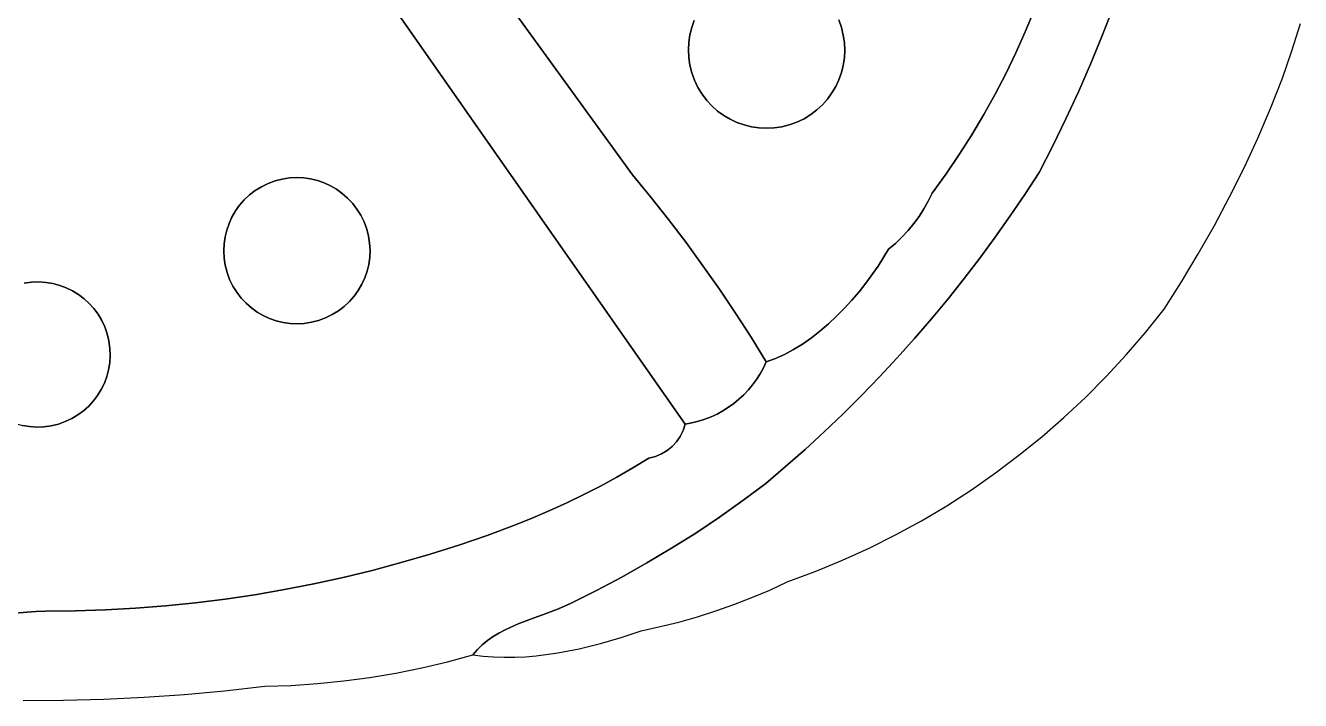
# Model space of a CAD drawing. Header units: inches. Extents: x 36.3 to 71.4, y 17.4 to 61.7.
# Drawn here: x 60.15 to 67.33, y 17.38 to 21.18 of the extents above; entities that cross this region are included whole.
import ezdxf

# ---------------------------------------------------------------- set-up
doc = ezdxf.new("R2010")
doc.units = ezdxf.units.IN
doc.layers.add('SURFACES_FOR_SKETCHUP', color=7, linetype='Continuous')

msp = doc.modelspace()

# ---------------------------------------------------------------- linework, layer by layer
at = {"layer": 'SURFACES_FOR_SKETCHUP'}
for points, invisible_edges in [([(62.2098, 22.5597), (63.9011, 21.1688), (62.2999, 22.6082)], 3), ([(63.9152, 21.2086), (62.2999, 22.6082), (63.9011, 21.1688)], 3), ([(62.1225, 22.5063), (63.9011, 21.1688), (62.2098, 22.5597)], 3), ([(62.0384, 22.4478), (63.9011, 21.1688), (62.1225, 22.5063)], 3), ([(63.5686, 20.3403), (62.0384, 22.4478), (62.1952, 21.3227)], 10), ([(62.0384, 22.4478), (63.5686, 20.3403), (63.8846, 21.0858)], 10), ([(62.0384, 22.4478), (63.8846, 21.0858), (63.8909, 21.1278)], 9), ([(62.0384, 22.4478), (63.8909, 21.1278), (63.9011, 21.1688)], 9), ([(60.6975, 21.8489), (61.5179, 20.2914), (60.8172, 21.914)], 3), ([(60.8172, 21.914), (61.5179, 20.2914), (61.9457, 21.6387)], 11), ([(60.6975, 21.8489), (60.5843, 21.7898), (61.48, 20.273)], 10), ([(61.48, 20.273), (61.5179, 20.2914), (60.6975, 21.8489)], 10), ([(60.5843, 21.7898), (60.3004, 21.6774), (61.4126, 20.2264)], 10), ([(61.4126, 20.2264), (61.4449, 20.2512), (60.5843, 21.7898)], 10), ([(61.4449, 20.2512), (61.48, 20.273), (60.5843, 21.7898)], 10), ([(60.3004, 21.6774), (60.0192, 21.5586), (61.3339, 20.1365)], 10), ([(61.3339, 20.1365), (61.357, 20.1688), (60.3004, 21.6774)], 10), ([(61.357, 20.1688), (61.3833, 20.1988), (60.3004, 21.6774)], 10), ([(61.3833, 20.1988), (61.4126, 20.2264), (60.3004, 21.6774)], 10), ([(61.5574, 20.306), (61.9457, 21.6387), (61.5179, 20.2914)], 3), ([(61.9457, 21.6387), (61.5574, 20.306), (62.0263, 21.5314)], 3), ([(59.7408, 21.4332), (60.2274, 19.7369), (60.0192, 21.5586)], 3), ([(60.2677, 19.7343), (60.0192, 21.5586), (60.2274, 19.7369)], 3), ([(60.3071, 19.7278), (60.0192, 21.5586), (60.2677, 19.7343)], 3), ([(60.0192, 21.5586), (60.3071, 19.7278), (61.3339, 20.1365)], 11), ([(61.5974, 20.3163), (62.0263, 21.5314), (61.5574, 20.306)], 3), ([(62.0263, 21.5314), (61.5974, 20.3163), (62.1095, 21.4261)], 3), ([(59.7408, 21.4332), (60.145, 19.7297), (60.1864, 19.7354)], 9), ([(59.7408, 21.4332), (60.1864, 19.7354), (60.2274, 19.7369)], 9), ([(61.6377, 20.3224), (62.1095, 21.4261), (61.5974, 20.3163)], 3), ([(61.6779, 20.3245), (62.1095, 21.4261), (61.6377, 20.3224)], 3), ([(62.1095, 21.4261), (61.6779, 20.3245), (62.1952, 21.3227)], 3), ([(63.9152, 21.2086), (64.4923, 20.6362), (64.1523, 21.4476)], 11), ([(64.1523, 21.4476), (64.4923, 20.6362), (64.489, 21.449)], 11), ([(64.728, 21.2119), (64.489, 21.449), (64.4923, 20.6362)], 11), ([(66.2091, 21.1183), (65.8736, 21.3872), (65.8274, 21.2658)], 9), ([(66.2091, 21.1183), (66.2708, 21.2754), (65.8736, 21.3872)], 10), ([(66.3294, 21.4336), (66.2708, 21.2754), (67.2776, 21.0373)], 10), ([(67.2776, 21.0373), (67.3263, 21.1916), (66.3294, 21.4336)], 10), ([(61.7178, 20.3227), (62.1952, 21.3227), (61.6779, 20.3245)], 3), ([(61.757, 20.3171), (62.1952, 21.3227), (61.7178, 20.3227)], 3), ([(61.7955, 20.3077), (62.1952, 21.3227), (61.757, 20.3171)], 3), ([(61.8328, 20.2948), (62.1952, 21.3227), (61.7955, 20.3077)], 3), ([(61.8687, 20.2783), (62.1952, 21.3227), (61.8328, 20.2948)], 3), ([(61.9029, 20.2585), (62.1952, 21.3227), (61.8687, 20.2783)], 3), ([(61.9352, 20.2354), (62.1952, 21.3227), (61.9029, 20.2585)], 3), ([(61.9652, 20.2091), (62.1952, 21.3227), (61.9352, 20.2354)], 3), ([(61.9928, 20.1797), (62.1952, 21.3227), (61.9652, 20.2091)], 3), ([(62.0176, 20.1475), (62.1952, 21.3227), (61.9928, 20.1797)], 3), ([(62.0393, 20.1123), (62.1952, 21.3227), (62.0176, 20.1475)], 3), ([(62.0578, 20.0745), (62.1952, 21.3227), (62.0393, 20.1123)], 3), ([(62.0724, 20.0349), (62.1952, 21.3227), (62.0578, 20.0745)], 3), ([(62.1952, 21.3227), (62.0724, 20.0349), (63.8643, 18.9365)], 3), ([(62.1952, 21.3227), (63.8643, 18.9365), (63.5686, 20.3403)], 10), ([(65.8274, 21.2658), (64.728, 21.2119), (65.7777, 21.1456)], 3), ([(66.2091, 21.1183), (65.8274, 21.2658), (65.7777, 21.1456)], 9), ([(66.2708, 21.2754), (66.2091, 21.1183), (67.2257, 20.8839)], 10), ([(67.2257, 20.8839), (67.2776, 21.0373), (66.2708, 21.2754)], 10), ([(63.9011, 21.1688), (63.8909, 21.1278), (63.9014, 20.9143)], 10), ([(63.9152, 21.2086), (63.9011, 21.1688), (63.9166, 20.8719)], 10), ([(63.9014, 20.9143), (63.9166, 20.8719), (63.9011, 21.1688)], 10), ([(63.9166, 20.8719), (64.1557, 20.6348), (63.9152, 21.2086)], 11), ([(64.4923, 20.6362), (63.9152, 21.2086), (64.1557, 20.6348)], 11), ([(64.4923, 20.6362), (64.7294, 20.8753), (64.728, 21.2119)], 11), ([(64.7433, 21.1696), (65.7777, 21.1456), (64.728, 21.2119)], 3), ([(64.7294, 20.8753), (64.7435, 20.9151), (64.728, 21.2119)], 10), ([(64.7433, 21.1696), (64.728, 21.2119), (64.7435, 20.9151)], 10), ([(64.754, 21.1267), (65.7244, 21.0268), (64.7433, 21.1696)], 3), ([(65.7777, 21.1456), (64.7433, 21.1696), (65.7244, 21.0268)], 3), ([(64.7538, 20.9561), (64.7601, 20.9981), (64.7433, 21.1696)], 10), ([(64.7433, 21.1696), (64.7601, 20.9981), (64.754, 21.1267)], 3), ([(64.7435, 20.9151), (64.7538, 20.9561), (64.7433, 21.1696)], 10), ([(63.8909, 21.1278), (63.8846, 21.0858), (63.9014, 20.9143)], 10), ([(65.7244, 21.0268), (64.754, 21.1267), (65.6677, 20.9093)], 3), ([(64.7603, 21.0837), (65.6677, 20.9093), (64.754, 21.1267)], 3), ([(64.7623, 21.0407), (64.754, 21.1267), (64.7601, 20.9981)], 3), ([(64.7623, 21.0407), (64.7603, 21.0837), (64.754, 21.1267)], 8), ([(65.7244, 21.0268), (66.1444, 20.9625), (65.7777, 21.1456)], 3), ([(66.2091, 21.1183), (65.7777, 21.1456), (66.1444, 20.9625)], 3), ([(66.2091, 21.1183), (66.1444, 20.9625), (67.1578, 20.7138)], 10), ([(67.1578, 20.7138), (67.2257, 20.8839), (66.2091, 21.1183)], 10), ([(63.8823, 21.0432), (63.8846, 21.0858), (63.5686, 20.3403)], 10), ([(63.8823, 21.0432), (63.5686, 20.3403), (63.8843, 21.0002)], 3), ([(63.8823, 21.0432), (63.8906, 20.9571), (63.8846, 21.0858)], 3), ([(63.8823, 21.0432), (63.8843, 21.0002), (63.8906, 20.9571)], 8), ([(63.9014, 20.9143), (63.8846, 21.0858), (63.8906, 20.9571)], 3), ([(64.7623, 21.0407), (64.7601, 20.9981), (65.6074, 20.7932)], 10), ([(64.7623, 21.0407), (65.6677, 20.9093), (64.7603, 21.0837)], 3), ([(65.6074, 20.7932), (65.6677, 20.9093), (64.7623, 21.0407)], 10), ([(65.6677, 20.9093), (66.0766, 20.808), (65.7244, 21.0268)], 3), ([(66.1444, 20.9625), (65.7244, 21.0268), (66.0766, 20.808)], 3), ([(63.8843, 21.0002), (63.5686, 20.3403), (63.8906, 20.9571)], 3), ([(63.8906, 20.9571), (63.5686, 20.3403), (63.9014, 20.9143)], 3), ([(64.7538, 20.9561), (64.7435, 20.9151), (65.5438, 20.6787)], 10), ([(64.7601, 20.9981), (64.7538, 20.9561), (65.5438, 20.6787)], 10), ([(65.5438, 20.6787), (65.6074, 20.7932), (64.7601, 20.9981)], 10), ([(66.1444, 20.9625), (66.0766, 20.808), (67.0854, 20.5456)], 10), ([(67.0854, 20.5456), (67.1578, 20.7138), (66.1444, 20.9625)], 10), ([(63.9014, 20.9143), (63.5686, 20.3403), (63.9166, 20.8719)], 3), ([(64.7435, 20.9151), (64.7294, 20.8753), (65.4766, 20.5658)], 10), ([(65.4766, 20.5658), (65.5438, 20.6787), (64.7435, 20.9151)], 10), ([(65.6074, 20.7932), (66.0057, 20.6549), (65.6677, 20.9093)], 3), ([(66.0766, 20.808), (65.6677, 20.9093), (66.0057, 20.6549)], 3), ([(63.9166, 20.8719), (63.5686, 20.3403), (63.9361, 20.8313)], 3), ([(63.9361, 20.8313), (63.5686, 20.3403), (63.9591, 20.7936)], 3), ([(63.9166, 20.8719), (63.9361, 20.8313), (64.1174, 20.6527)], 10), ([(64.1557, 20.6348), (63.9166, 20.8719), (64.1174, 20.6527)], 3), ([(64.081, 20.6741), (63.9361, 20.8313), (64.0466, 20.6991)], 3), ([(64.1174, 20.6527), (63.9361, 20.8313), (64.081, 20.6741)], 3), ([(63.9361, 20.8313), (63.9591, 20.7936), (64.0466, 20.6991)], 10), ([(64.7294, 20.8753), (64.4923, 20.6362), (64.7116, 20.837)], 3), ([(64.4923, 20.6362), (64.5329, 20.6557), (64.7116, 20.837)], 10), ([(64.7116, 20.837), (64.5329, 20.6557), (64.6901, 20.8006)], 3), ([(64.7116, 20.837), (64.6901, 20.8006), (65.3321, 20.3451)], 10), ([(64.7294, 20.8753), (64.7116, 20.837), (65.4061, 20.4545)], 10), ([(65.3321, 20.3451), (65.4061, 20.4545), (64.7116, 20.837)], 10), ([(65.4061, 20.4545), (65.4766, 20.5658), (64.7294, 20.8753)], 10), ([(66.0057, 20.6549), (66.9272, 20.2155), (66.0766, 20.808)], 3), ([(67.0086, 20.3795), (67.0854, 20.5456), (66.0766, 20.808)], 10), ([(66.9272, 20.2155), (67.0086, 20.3795), (66.0766, 20.808)], 10), ([(63.9591, 20.7936), (63.5686, 20.3403), (63.9854, 20.7589)], 3), ([(63.9854, 20.7589), (63.5686, 20.3403), (64.0147, 20.7274)], 3), ([(64.0147, 20.7274), (64.0466, 20.6991), (63.9591, 20.7936)], 10), ([(63.9591, 20.7936), (63.9854, 20.7589), (64.0147, 20.7274)], 8), ([(64.6901, 20.8006), (64.5329, 20.6557), (64.6652, 20.7662)], 3), ([(64.5329, 20.6557), (64.5706, 20.6788), (64.6652, 20.7662)], 10), ([(64.6369, 20.7343), (64.6652, 20.7662), (64.5706, 20.6788)], 10), ([(64.5706, 20.6788), (64.6053, 20.705), (64.6369, 20.7343)], 8), ([(64.6369, 20.7343), (64.6053, 20.705), (65.2547, 20.2374)], 10), ([(64.6652, 20.7662), (64.6369, 20.7343), (65.2547, 20.2374)], 10), ([(64.6901, 20.8006), (64.6652, 20.7662), (65.3321, 20.3451)], 10), ([(65.2547, 20.2374), (65.3321, 20.3451), (64.6652, 20.7662)], 10), ([(65.5438, 20.6787), (65.9319, 20.5032), (65.6074, 20.7932)], 3), ([(66.0057, 20.6549), (65.6074, 20.7932), (65.9319, 20.5032)], 3), ([(64.0147, 20.7274), (63.5686, 20.3403), (64.0466, 20.6991)], 3), ([(63.6711, 20.215), (64.0466, 20.6991), (63.5686, 20.3403)], 3), ([(64.0466, 20.6991), (63.6711, 20.215), (64.081, 20.6741)], 3), ([(64.081, 20.6741), (63.6711, 20.215), (64.1174, 20.6527)], 3), ([(64.5329, 20.6557), (65.0836, 19.9891), (64.5706, 20.6788)], 3), ([(64.6053, 20.705), (64.5706, 20.6788), (65.2072, 20.1481)], 10), ([(65.1798, 20.1057), (65.2072, 20.1481), (64.5706, 20.6788)], 10), ([(65.15, 20.0651), (65.1798, 20.1057), (64.5706, 20.6788)], 10), ([(65.15, 20.0651), (64.5706, 20.6788), (65.1179, 20.0262)], 3), ([(65.1179, 20.0262), (64.5706, 20.6788), (65.0836, 19.9891)], 3), ([(65.2322, 20.192), (64.6053, 20.705), (65.2072, 20.1481)], 3), ([(65.2547, 20.2374), (64.6053, 20.705), (65.2322, 20.192)], 3), ([(65.4766, 20.5658), (65.855, 20.3529), (65.5438, 20.6787)], 3), ([(65.9319, 20.5032), (65.5438, 20.6787), (65.855, 20.3529)], 3), ([(63.7712, 20.0877), (64.1174, 20.6527), (63.6711, 20.215)], 3), ([(64.1174, 20.6527), (63.7712, 20.0877), (64.1557, 20.6348)], 3), ([(64.1557, 20.6348), (63.7712, 20.0877), (64.1955, 20.6207)], 3), ([(63.8689, 19.9587), (64.1955, 20.6207), (63.7712, 20.0877)], 3), ([(64.1955, 20.6207), (63.8689, 19.9587), (64.2365, 20.6105)], 3), ([(64.2365, 20.6105), (63.8689, 19.9587), (64.2785, 20.6042)], 3), ([(63.9641, 19.8279), (64.2785, 20.6042), (63.8689, 19.9587)], 3), ([(64.2785, 20.6042), (63.9641, 19.8279), (64.3211, 20.6019)], 3), ([(63.9641, 19.8279), (64.057, 19.6954), (64.3641, 20.6039)], 10), ([(64.3211, 20.6019), (63.9641, 19.8279), (64.3641, 20.6039)], 3), ([(64.8807, 19.7296), (64.3641, 20.6039), (64.057, 19.6954)], 11), ([(64.1557, 20.6348), (64.1955, 20.6207), (64.4923, 20.6362)], 10), ([(64.45, 20.621), (64.4923, 20.6362), (64.1955, 20.6207)], 10), ([(64.1955, 20.6207), (64.2365, 20.6105), (64.45, 20.621)], 10), ([(64.2365, 20.6105), (64.2785, 20.6042), (64.45, 20.621)], 10), ([(64.45, 20.621), (64.2785, 20.6042), (64.4071, 20.6102)], 3), ([(64.3211, 20.6019), (64.4071, 20.6102), (64.2785, 20.6042)], 3), ([(64.3211, 20.6019), (64.3641, 20.6039), (64.4071, 20.6102)], 8), ([(64.3641, 20.6039), (64.8807, 19.7296), (64.4071, 20.6102)], 3), ([(64.4071, 20.6102), (64.9501, 19.8263), (64.45, 20.621)], 3), ([(64.8807, 19.7296), (64.9501, 19.8263), (64.4071, 20.6102)], 10), ([(64.45, 20.621), (65.0087, 19.9211), (64.4923, 20.6362)], 3), ([(65.0087, 19.9211), (64.45, 20.621), (64.9501, 19.8263)], 3), ([(64.4923, 20.6362), (65.0087, 19.9211), (64.5329, 20.6557)], 3), ([(65.0472, 19.9541), (65.0836, 19.9891), (64.5329, 20.6557)], 10), ([(65.0087, 19.9211), (65.0472, 19.9541), (64.5329, 20.6557)], 10), ([(65.9319, 20.5032), (66.8415, 20.0538), (66.0057, 20.6549)], 3), ([(66.9272, 20.2155), (66.0057, 20.6549), (66.8415, 20.0538)], 3), ([(65.4766, 20.5658), (65.4061, 20.4545), (65.7754, 20.23)], 10), ([(65.7754, 20.23), (65.855, 20.3529), (65.4766, 20.5658)], 10), ([(65.4061, 20.4545), (65.3321, 20.3451), (65.6935, 20.1088)], 10), ([(65.6935, 20.1088), (65.7754, 20.23), (65.4061, 20.4545)], 10), ([(65.855, 20.3529), (66.7514, 19.8945), (65.9319, 20.5032)], 3), ([(66.8415, 20.0538), (65.9319, 20.5032), (66.7514, 19.8945)], 3), ([(61.8328, 20.2948), (61.7955, 20.3077), (61.5179, 20.2914)], 10), ([(61.5574, 20.306), (61.5179, 20.2914), (61.7955, 20.3077)], 10), ([(61.757, 20.3171), (61.7178, 20.3227), (61.5574, 20.306)], 10), ([(61.5574, 20.306), (61.7178, 20.3227), (61.5974, 20.3163)], 3), ([(61.7955, 20.3077), (61.757, 20.3171), (61.5574, 20.306)], 10), ([(61.6779, 20.3245), (61.5974, 20.3163), (61.7178, 20.3227)], 3), ([(61.6779, 20.3245), (61.6377, 20.3224), (61.5974, 20.3163)], 8), ([(63.5686, 20.3403), (63.8643, 18.9365), (63.6711, 20.215)], 3), ([(65.3321, 20.3451), (65.2547, 20.2374), (65.6092, 19.9893)], 10), ([(65.6092, 19.9893), (65.6935, 20.1088), (65.3321, 20.3451)], 10), ([(65.7754, 20.23), (66.657, 19.7376), (65.855, 20.3529)], 3), ([(66.7514, 19.8945), (65.855, 20.3529), (66.657, 19.7376)], 3), ([(61.5179, 20.2914), (61.2976, 20.0664), (61.8328, 20.2948)], 11), ([(61.2976, 20.0664), (61.5259, 19.5312), (61.8328, 20.2948)], 11), ([(61.2976, 20.0664), (61.5179, 20.2914), (61.314, 20.1023)], 3), ([(61.5179, 20.2914), (61.48, 20.273), (61.314, 20.1023)], 10), ([(61.314, 20.1023), (61.48, 20.273), (61.3339, 20.1365)], 3), ([(61.3339, 20.1365), (61.48, 20.273), (61.357, 20.1688)], 3), ([(61.48, 20.273), (61.4449, 20.2512), (61.357, 20.1688)], 10), ([(61.3833, 20.1988), (61.357, 20.1688), (61.4449, 20.2512)], 10), ([(61.4449, 20.2512), (61.4126, 20.2264), (61.3833, 20.1988)], 8), ([(61.5259, 19.5312), (61.8408, 19.5345), (61.8328, 20.2948)], 11), ([(61.8328, 20.2948), (62.0578, 20.0745), (61.8687, 20.2783)], 3), ([(62.0578, 20.0745), (61.8328, 20.2948), (61.8408, 19.5345)], 11), ([(62.0578, 20.0745), (62.0393, 20.1123), (61.8687, 20.2783)], 10), ([(61.8687, 20.2783), (62.0393, 20.1123), (61.9029, 20.2585)], 3), ([(61.9029, 20.2585), (62.0393, 20.1123), (61.9352, 20.2354)], 3), ([(61.9652, 20.2091), (61.9352, 20.2354), (62.0176, 20.1475)], 10), ([(62.0393, 20.1123), (62.0176, 20.1475), (61.9352, 20.2354)], 10), ([(65.2547, 20.2374), (65.2322, 20.192), (65.6092, 19.9893)], 10), ([(65.7754, 20.23), (65.6935, 20.1088), (66.5584, 19.5832)], 10), ([(66.657, 19.7376), (65.7754, 20.23), (66.5584, 19.5832)], 3), ([(62.0176, 20.1475), (61.9928, 20.1797), (61.9652, 20.2091)], 8), ([(63.6711, 20.215), (63.8643, 18.9365), (63.7712, 20.0877)], 3), ([(65.2322, 20.192), (65.2072, 20.1481), (65.6092, 19.9893)], 10), ([(60.3454, 19.7175), (61.3339, 20.1365), (60.3071, 19.7278)], 3), ([(61.3339, 20.1365), (60.3454, 19.7175), (61.314, 20.1023)], 3), ([(60.3823, 19.7037), (61.314, 20.1023), (60.3454, 19.7175)], 3), ([(61.314, 20.1023), (60.3823, 19.7037), (61.2976, 20.0664)], 3), ([(63.7712, 20.0877), (63.8643, 18.9365), (63.8689, 19.9587)], 3), ([(65.1798, 20.1057), (65.15, 20.0651), (65.5227, 19.8715)], 10), ([(65.2072, 20.1481), (65.1798, 20.1057), (65.5227, 19.8715)], 10), ([(65.5227, 19.8715), (65.6092, 19.9893), (65.2072, 20.1481)], 10), ([(65.6935, 20.1088), (65.6092, 19.9893), (66.4544, 19.4528)], 10), ([(66.4544, 19.4528), (66.5584, 19.5832), (65.6935, 20.1088)], 10), ([(60.4176, 19.6865), (61.2976, 20.0664), (60.3823, 19.7037)], 3), ([(61.2846, 20.0291), (61.2976, 20.0664), (60.4176, 19.6865)], 10), ([(60.4176, 19.6865), (60.451, 19.666), (61.2846, 20.0291)], 10), ([(61.2753, 19.9907), (61.2846, 20.0291), (60.451, 19.666)], 10), ([(61.2846, 20.0291), (61.2753, 19.9907), (61.2864, 19.791)], 10), ([(61.2976, 20.0664), (61.2846, 20.0291), (61.3009, 19.7515)], 10), ([(61.2864, 19.791), (61.3009, 19.7515), (61.2846, 20.0291)], 10), ([(61.3009, 19.7515), (61.5259, 19.5312), (61.2976, 20.0664)], 11), ([(61.8408, 19.5345), (62.0612, 19.7596), (62.0578, 20.0745)], 11), ([(62.0612, 19.7596), (62.0741, 19.7969), (62.0578, 20.0745)], 10), ([(62.0724, 20.0349), (62.0578, 20.0745), (62.0741, 19.7969)], 10), ([(62.0724, 20.0349), (62.0827, 19.9949), (63.8643, 18.9365)], 10), ([(62.0835, 19.8353), (62.0891, 19.8746), (62.0724, 20.0349)], 10), ([(62.0724, 20.0349), (62.0891, 19.8746), (62.0827, 19.9949)], 3), ([(62.0741, 19.7969), (62.0835, 19.8353), (62.0724, 20.0349)], 10), ([(65.1179, 20.0262), (65.0836, 19.9891), (65.434, 19.7554)], 10), ([(65.15, 20.0651), (65.1179, 20.0262), (65.434, 19.7554)], 10), ([(65.434, 19.7554), (65.5227, 19.8715), (65.15, 20.0651)], 10), ([(60.451, 19.666), (60.4823, 19.6424), (61.2753, 19.9907)], 10), ([(61.2696, 19.9514), (61.2753, 19.9907), (60.4823, 19.6424)], 10), ([(60.4823, 19.6424), (60.5112, 19.6159), (61.2696, 19.9514)], 10), ([(61.2678, 19.9115), (61.2696, 19.9514), (60.5112, 19.6159)], 10), ([(61.2678, 19.9115), (61.2761, 19.831), (61.2696, 19.9514)], 3), ([(61.2753, 19.9907), (61.2696, 19.9514), (61.2864, 19.791)], 10), ([(61.2864, 19.791), (61.2696, 19.9514), (61.2761, 19.831)], 3), ([(62.0827, 19.9949), (62.0888, 19.9547), (63.8643, 18.9365)], 10), ([(62.0909, 19.9145), (62.0827, 19.9949), (62.0891, 19.8746)], 3), ([(62.0909, 19.9145), (62.0888, 19.9547), (62.0827, 19.9949)], 8), ([(62.0888, 19.9547), (62.0909, 19.9145), (63.8643, 18.9365)], 10), ([(63.8689, 19.9587), (63.8643, 18.9365), (63.9641, 19.8279)], 3), ([(65.0472, 19.9541), (65.0087, 19.9211), (65.343, 19.6411)], 10), ([(65.0836, 19.9891), (65.0472, 19.9541), (65.343, 19.6411)], 10), ([(65.343, 19.6411), (65.434, 19.7554), (65.0836, 19.9891)], 10), ([(65.6092, 19.9893), (65.5227, 19.8715), (66.3459, 19.3266)], 10), ([(66.3459, 19.3266), (66.4544, 19.4528), (65.6092, 19.9893)], 10), ([(60.5112, 19.6159), (60.5376, 19.5866), (61.2678, 19.9115)], 10), ([(61.2699, 19.8713), (61.2678, 19.9115), (60.5376, 19.5866)], 10), ([(60.5376, 19.5866), (60.5611, 19.5547), (61.2699, 19.8713)], 10), ([(61.2761, 19.831), (61.2699, 19.8713), (60.5611, 19.5547)], 10), ([(61.2678, 19.9115), (61.2699, 19.8713), (61.2761, 19.831)], 8), ([(62.0891, 19.8746), (62.0835, 19.8353), (63.8643, 18.9365)], 10), ([(62.0909, 19.9145), (62.0891, 19.8746), (63.8643, 18.9365)], 10), ([(65.0087, 19.9211), (64.9501, 19.8263), (65.343, 19.6411)], 10), ([(65.5227, 19.8715), (65.434, 19.7554), (66.2332, 19.2045)], 10), ([(66.2332, 19.2045), (66.3459, 19.3266), (65.5227, 19.8715)], 10), ([(60.5611, 19.5547), (60.5816, 19.5204), (61.2761, 19.831)], 10), ([(61.2864, 19.791), (61.2761, 19.831), (60.5816, 19.5204)], 10), ([(62.0835, 19.8353), (62.0741, 19.7969), (63.5705, 18.691)], 10), ([(63.5705, 18.691), (63.8643, 18.9365), (62.0835, 19.8353)], 11), ([(63.9641, 19.8279), (63.8643, 18.9365), (64.057, 19.6954)], 3), ([(64.9501, 19.8263), (64.8807, 19.7296), (65.2498, 19.5286)], 10), ([(65.2498, 19.5286), (65.343, 19.6411), (64.9501, 19.8263)], 10), ([(60.6223, 19.4046), (60.145, 19.7297), (59.9912, 18.991)], 11), ([(60.1864, 19.7354), (60.145, 19.7297), (60.4176, 19.6865)], 10), ([(60.451, 19.666), (60.4176, 19.6865), (60.145, 19.7297)], 10), ([(60.6223, 19.4046), (60.451, 19.666), (60.145, 19.7297)], 11), ([(60.1864, 19.7354), (60.3454, 19.7175), (60.2274, 19.7369)], 3), ([(60.3823, 19.7037), (60.3454, 19.7175), (60.1864, 19.7354)], 10), ([(60.4176, 19.6865), (60.3823, 19.7037), (60.1864, 19.7354)], 10), ([(60.3071, 19.7278), (60.2274, 19.7369), (60.3454, 19.7175)], 3), ([(60.3071, 19.7278), (60.2677, 19.7343), (60.2274, 19.7369)], 8), ([(60.5816, 19.5204), (60.5988, 19.4839), (61.2864, 19.791)], 10), ([(61.3009, 19.7515), (61.2864, 19.791), (60.5988, 19.4839)], 10), ([(60.5988, 19.4839), (60.6124, 19.4452), (61.3009, 19.7515)], 10), ([(61.3194, 19.7136), (61.3009, 19.7515), (60.6124, 19.4452)], 10), ([(61.3009, 19.7515), (61.3194, 19.7136), (61.4901, 19.5476)], 10), ([(61.5259, 19.5312), (61.3009, 19.7515), (61.4901, 19.5476)], 3), ([(62.0612, 19.7596), (61.8408, 19.5345), (62.0447, 19.7237)], 3), ([(62.0612, 19.7596), (62.0447, 19.7237), (63.2935, 18.54)], 10), ([(62.0741, 19.7969), (62.0612, 19.7596), (63.4793, 18.6385)], 10), ([(63.387, 18.5882), (63.4793, 18.6385), (62.0612, 19.7596)], 10), ([(63.2935, 18.54), (63.387, 18.5882), (62.0612, 19.7596)], 10), ([(63.4793, 18.6385), (63.5705, 18.691), (62.0741, 19.7969)], 10), ([(64.8807, 19.7296), (64.057, 19.6954), (64.8424, 19.6816)], 3), ([(64.8424, 19.6816), (65.1545, 19.418), (64.8807, 19.7296)], 3), ([(65.1545, 19.418), (65.2498, 19.5286), (64.8807, 19.7296)], 10), ([(65.434, 19.7554), (65.343, 19.6411), (66.1164, 19.0869)], 10), ([(66.1164, 19.0869), (66.2332, 19.2045), (65.434, 19.7554)], 10), ([(60.451, 19.666), (60.6223, 19.4046), (60.4823, 19.6424)], 3), ([(60.6124, 19.4452), (60.6223, 19.4046), (61.3194, 19.7136)], 10), ([(61.3411, 19.6785), (61.3194, 19.7136), (60.6223, 19.4046)], 10), ([(60.6223, 19.4046), (60.628, 19.3631), (61.3411, 19.6785)], 10), ([(61.3659, 19.6462), (61.3411, 19.6785), (60.628, 19.3631)], 10), ([(61.4558, 19.5675), (61.3194, 19.7136), (61.4236, 19.5906)], 3), ([(61.4901, 19.5476), (61.3194, 19.7136), (61.4558, 19.5675)], 3), ([(61.3194, 19.7136), (61.3411, 19.6785), (61.4236, 19.5906)], 10), ([(61.3935, 19.6169), (61.4236, 19.5906), (61.3411, 19.6785)], 10), ([(61.3411, 19.6785), (61.3659, 19.6462), (61.3935, 19.6169)], 8), ([(61.8408, 19.5345), (61.8787, 19.553), (62.0447, 19.7237)], 10), ([(62.0447, 19.7237), (61.8787, 19.553), (62.0249, 19.6894)], 3), ([(62.0249, 19.6894), (61.8787, 19.553), (62.0017, 19.6572)], 3), ([(61.8787, 19.553), (61.9138, 19.5748), (62.0017, 19.6572)], 10), ([(61.9755, 19.6271), (62.0017, 19.6572), (61.9138, 19.5748)], 10), ([(62.9092, 18.3689), (62.0017, 19.6572), (61.9755, 19.6271)], 9), ([(62.0249, 19.6894), (62.0017, 19.6572), (63.0068, 18.4084)], 10), ([(62.9092, 18.3689), (63.0068, 18.4084), (62.0017, 19.6572)], 10), ([(62.0447, 19.7237), (62.0249, 19.6894), (63.1989, 18.494)], 10), ([(63.1034, 18.4501), (63.1989, 18.494), (62.0249, 19.6894)], 10), ([(63.0068, 18.4084), (63.1034, 18.4501), (62.0249, 19.6894)], 10), ([(63.1989, 18.494), (63.2935, 18.54), (62.0447, 19.7237)], 10), ([(64.057, 19.6954), (63.8643, 18.9365), (64.1474, 19.5611)], 3), ([(64.7596, 19.5881), (64.057, 19.6954), (64.7154, 19.5434)], 3), ([(64.8019, 19.6343), (64.057, 19.6954), (64.7596, 19.5881)], 3), ([(64.1474, 19.5611), (64.7154, 19.5434), (64.057, 19.6954)], 3), ([(64.8424, 19.6816), (64.057, 19.6954), (64.8019, 19.6343)], 3), ([(64.8019, 19.6343), (65.1545, 19.418), (64.8424, 19.6816)], 3), ([(60.6223, 19.4046), (60.6124, 19.4452), (60.4823, 19.6424)], 10), ([(60.4823, 19.6424), (60.6124, 19.4452), (60.5112, 19.6159)], 3), ([(60.5112, 19.6159), (60.6124, 19.4452), (60.5376, 19.5866)], 3), ([(60.5611, 19.5547), (60.5376, 19.5866), (60.5988, 19.4839)], 10), ([(60.6124, 19.4452), (60.5988, 19.4839), (60.5376, 19.5866)], 10), ([(60.6203, 19.2424), (61.4236, 19.5906), (60.6268, 19.2818)], 3), ([(61.4236, 19.5906), (60.6203, 19.2424), (61.4558, 19.5675)], 3), ([(60.6268, 19.2818), (61.3935, 19.6169), (60.6294, 19.3222)], 3), ([(61.3935, 19.6169), (60.6268, 19.2818), (61.4236, 19.5906)], 3), ([(61.3659, 19.6462), (60.628, 19.3631), (60.6294, 19.3222)], 9), ([(61.3659, 19.6462), (60.6294, 19.3222), (61.3935, 19.6169)], 3), ([(61.9138, 19.5748), (61.9461, 19.5996), (61.9755, 19.6271)], 8), ([(61.9138, 19.5748), (62.5903, 18.2555), (61.9461, 19.5996)], 3), ([(61.9461, 19.5996), (62.7503, 18.3103), (61.9755, 19.6271)], 3), ([(62.7503, 18.3103), (61.9461, 19.5996), (62.5903, 18.2555)], 3), ([(62.9092, 18.3689), (61.9755, 19.6271), (62.7503, 18.3103)], 3), ([(64.7596, 19.5881), (64.7154, 19.5434), (65.0571, 19.3093)], 10), ([(64.7596, 19.5881), (65.0571, 19.3093), (64.8019, 19.6343)], 3), ([(65.1545, 19.418), (64.8019, 19.6343), (65.0571, 19.3093)], 3), ([(65.343, 19.6411), (65.2498, 19.5286), (65.9955, 18.9736)], 10), ([(65.9955, 18.9736), (66.1164, 19.0869), (65.343, 19.6411)], 10), ([(60.5988, 19.4839), (60.5816, 19.5204), (60.5611, 19.5547)], 8), ([(60.5963, 19.1673), (60.579, 19.132), (61.5259, 19.5312)], 10), ([(61.5632, 19.5182), (61.5259, 19.5312), (60.579, 19.132)], 10), ([(61.4432, 17.9761), (61.5632, 19.5182), (60.579, 19.132)], 11), ([(60.5963, 19.1673), (61.4901, 19.5476), (60.6101, 19.2041)], 3), ([(61.4901, 19.5476), (60.5963, 19.1673), (61.5259, 19.5312)], 3), ([(60.6101, 19.2041), (61.4558, 19.5675), (60.6203, 19.2424)], 3), ([(61.4558, 19.5675), (60.6101, 19.2041), (61.4901, 19.5476)], 3), ([(61.6095, 18.0047), (61.5632, 19.5182), (61.4432, 17.9761)], 3), ([(61.5259, 19.5312), (61.5632, 19.5182), (61.8408, 19.5345)], 10), ([(61.8013, 19.52), (61.8408, 19.5345), (61.5632, 19.5182)], 10), ([(61.5632, 19.5182), (61.6017, 19.5089), (61.8013, 19.52)], 10), ([(61.5632, 19.5182), (61.6095, 18.0047), (61.6017, 19.5089)], 3), ([(61.6017, 19.5089), (61.641, 19.5032), (61.8013, 19.52)], 10), ([(61.8013, 19.52), (61.641, 19.5032), (61.7613, 19.5097)], 3), ([(61.8013, 19.52), (61.7613, 19.5097), (62.1039, 18.1132)], 10), ([(61.8408, 19.5345), (61.8013, 19.52), (62.267, 18.1569)], 10), ([(62.1039, 18.1132), (62.267, 18.1569), (61.8013, 19.52)], 10), ([(61.8408, 19.5345), (62.4292, 18.2043), (61.8787, 19.553)], 3), ([(62.267, 18.1569), (62.4292, 18.2043), (61.8408, 19.5345)], 10), ([(61.8787, 19.553), (62.5903, 18.2555), (61.9138, 19.5748)], 3), ([(62.5903, 18.2555), (61.8787, 19.553), (62.4292, 18.2043)], 3), ([(63.9019, 18.9434), (64.1474, 19.5611), (63.8643, 18.9365)], 3), ([(63.9387, 18.9526), (64.1474, 19.5611), (63.9019, 18.9434)], 3), ([(63.9747, 18.964), (64.1474, 19.5611), (63.9387, 18.9526)], 3), ([(64.0097, 18.9777), (64.1474, 19.5611), (63.9747, 18.964)], 3), ([(64.0436, 18.9935), (64.1474, 19.5611), (64.0097, 18.9777)], 3), ([(64.0763, 19.0113), (64.1474, 19.5611), (64.0436, 18.9935)], 3), ([(64.1078, 19.0311), (64.1474, 19.5611), (64.0763, 19.0113)], 3), ([(64.1474, 19.5611), (64.1078, 19.0311), (64.2353, 19.4252)], 3), ([(64.7154, 19.5434), (64.1474, 19.5611), (64.6697, 19.5006)], 3), ([(64.6225, 19.4601), (64.6697, 19.5006), (64.1474, 19.5611)], 10), ([(64.2353, 19.4252), (64.5742, 19.4223), (64.1474, 19.5611)], 3), ([(64.6225, 19.4601), (64.1474, 19.5611), (64.5742, 19.4223)], 3), ([(64.7154, 19.5434), (64.6697, 19.5006), (64.9576, 19.2024)], 10), ([(64.9576, 19.2024), (65.0571, 19.3093), (64.7154, 19.5434)], 10), ([(65.2498, 19.5286), (65.1545, 19.418), (65.8707, 18.8649)], 10), ([(65.8707, 18.8649), (65.9955, 18.9736), (65.2498, 19.5286)], 10), ([(61.6017, 19.5089), (61.6095, 18.0047), (61.641, 19.5032)], 3), ([(61.6095, 18.0047), (61.7751, 18.0371), (61.641, 19.5032)], 10), ([(61.6808, 19.5014), (61.7613, 19.5097), (61.641, 19.5032)], 3), ([(61.6808, 19.5014), (61.641, 19.5032), (61.7751, 18.0371)], 10), ([(61.6808, 19.5014), (61.721, 19.5035), (61.7613, 19.5097)], 8), ([(61.721, 19.5035), (61.6808, 19.5014), (61.9399, 18.0733)], 10), ([(61.7751, 18.0371), (61.9399, 18.0733), (61.6808, 19.5014)], 10), ([(61.7613, 19.5097), (61.721, 19.5035), (61.9399, 18.0733)], 10), ([(61.9399, 18.0733), (62.1039, 18.1132), (61.7613, 19.5097)], 10), ([(64.6225, 19.4601), (64.5742, 19.4223), (64.8559, 19.0975)], 10), ([(64.6697, 19.5006), (64.6225, 19.4601), (64.9576, 19.2024)], 10), ([(64.8559, 19.0975), (64.9576, 19.2024), (64.6225, 19.4601)], 10), ([(60.5585, 19.0986), (60.6223, 19.4046), (59.9912, 18.991)], 11), ([(60.5585, 19.0986), (60.579, 19.132), (60.6223, 19.4046)], 10), ([(60.628, 19.3631), (60.6223, 19.4046), (60.579, 19.132)], 10), ([(64.138, 19.0529), (64.2353, 19.4252), (64.1078, 19.0311)], 3), ([(64.1668, 19.0765), (64.2353, 19.4252), (64.138, 19.0529)], 3), ([(64.194, 19.1019), (64.2353, 19.4252), (64.1668, 19.0765)], 3), ([(64.2197, 19.129), (64.2353, 19.4252), (64.194, 19.1019)], 3), ([(64.2197, 19.129), (64.2436, 19.1577), (64.2353, 19.4252)], 10), ([(64.3207, 19.2876), (64.2353, 19.4252), (64.3044, 19.253)], 2), ([(64.2436, 19.1577), (64.2658, 19.188), (64.2353, 19.4252)], 10), ([(64.3044, 19.253), (64.2353, 19.4252), (64.2861, 19.2198)], 3), ([(64.2861, 19.2198), (64.2353, 19.4252), (64.2658, 19.188)], 3), ([(64.5248, 19.3876), (64.2353, 19.4252), (64.4746, 19.3564)], 3), ([(64.4237, 19.3291), (64.4746, 19.3564), (64.2353, 19.4252)], 10), ([(64.3207, 19.2876), (64.3724, 19.306), (64.2353, 19.4252)], 2), ([(64.5742, 19.4223), (64.2353, 19.4252), (64.5248, 19.3876)], 3), ([(64.4237, 19.3291), (64.2353, 19.4252), (64.3724, 19.306)], 3), ([(64.4746, 19.3564), (64.7523, 18.9945), (64.5248, 19.3876)], 3), ([(64.5742, 19.4223), (64.5248, 19.3876), (64.8559, 19.0975)], 10), ([(64.8559, 19.0975), (64.5248, 19.3876), (64.7523, 18.9945)], 3), ([(65.1545, 19.418), (65.0571, 19.3093), (65.7422, 18.7609)], 10), ([(65.7422, 18.7609), (65.8707, 18.8649), (65.1545, 19.418)], 10), ([(60.579, 19.132), (60.5963, 19.1673), (60.628, 19.3631)], 10), ([(60.5963, 19.1673), (60.6101, 19.2041), (60.628, 19.3631)], 10), ([(60.628, 19.3631), (60.6101, 19.2041), (60.6294, 19.3222)], 3), ([(60.6203, 19.2424), (60.6294, 19.3222), (60.6101, 19.2041)], 3), ([(60.6203, 19.2424), (60.6268, 19.2818), (60.6294, 19.3222)], 8), ([(64.3724, 19.306), (64.2861, 19.2198), (64.4237, 19.3291)], 3), ([(64.2861, 19.2198), (64.6466, 18.8936), (64.4237, 19.3291)], 11), ([(64.3724, 19.306), (64.3044, 19.253), (64.2861, 19.2198)], 9), ([(64.3724, 19.306), (64.3207, 19.2876), (64.3044, 19.253)], 8), ([(64.4237, 19.3291), (64.7523, 18.9945), (64.4746, 19.3564)], 3), ([(64.7523, 18.9945), (64.4237, 19.3291), (64.6466, 18.8936)], 3), ([(65.0571, 19.3093), (64.9576, 19.2024), (65.6101, 18.6615)], 10), ([(65.6101, 18.6615), (65.7422, 18.7609), (65.0571, 19.3093)], 10), ([(64.2197, 19.129), (64.5389, 18.7946), (64.2436, 19.1577)], 3), ([(64.2436, 19.1577), (64.6466, 18.8936), (64.2658, 19.188)], 3), ([(64.6466, 18.8936), (64.2436, 19.1577), (64.5389, 18.7946)], 3), ([(64.2658, 19.188), (64.6466, 18.8936), (64.2861, 19.2198)], 3), ([(64.9576, 19.2024), (64.8559, 19.0975), (65.4745, 18.567)], 10), ([(65.4745, 18.567), (65.6101, 18.6615), (64.9576, 19.2024)], 10), ([(60.2971, 18.9273), (60.5585, 19.0986), (59.9912, 18.991)], 11), ([(60.5585, 19.0986), (60.2971, 18.9273), (60.535, 19.0673)], 3), ([(60.535, 19.0673), (61.2763, 17.9514), (60.5585, 19.0986)], 3), ([(60.5585, 19.0986), (61.2763, 17.9514), (60.579, 19.132)], 3), ([(61.4432, 17.9761), (60.579, 19.132), (61.2763, 17.9514)], 3), ([(64.1668, 19.0765), (64.5389, 18.7946), (64.194, 19.1019)], 3), ([(64.194, 19.1019), (64.5389, 18.7946), (64.2197, 19.129)], 3), ([(64.8559, 19.0975), (64.7523, 18.9945), (65.3355, 18.4774)], 10), ([(65.3355, 18.4774), (65.4745, 18.567), (64.8559, 19.0975)], 10), ([(60.2971, 18.9273), (60.3378, 18.9372), (60.535, 19.0673)], 10), ([(60.535, 19.0673), (60.3378, 18.9372), (60.5085, 19.0384)], 3), ([(60.5085, 19.0384), (60.3378, 18.9372), (60.4792, 19.012)], 3), ([(60.3378, 18.9372), (60.3764, 18.9508), (60.4792, 19.012)], 10), ([(60.4473, 18.9884), (60.4792, 19.012), (60.3764, 18.9508)], 10), ([(60.4473, 18.9884), (60.9408, 17.9132), (60.4792, 19.012)], 3), ([(60.4792, 19.012), (60.9408, 17.9132), (60.5085, 19.0384)], 3), ([(60.5085, 19.0384), (61.1088, 17.9304), (60.535, 19.0673)], 3), ([(61.1088, 17.9304), (60.5085, 19.0384), (60.9408, 17.9132)], 3), ([(61.2763, 17.9514), (60.535, 19.0673), (61.1088, 17.9304)], 3), ([(64.0436, 18.9935), (64.3177, 18.603), (64.0763, 19.0113)], 3), ([(64.0763, 19.0113), (64.3177, 18.603), (64.1078, 19.0311)], 3), ([(64.1078, 19.0311), (64.4292, 18.6978), (64.138, 19.0529)], 3), ([(64.4292, 18.6978), (64.1078, 19.0311), (64.3177, 18.603)], 3), ([(64.138, 19.0529), (64.4292, 18.6978), (64.1668, 19.0765)], 3), ([(64.5389, 18.7946), (64.1668, 19.0765), (64.4292, 18.6978)], 3), ([(59.9912, 18.991), (60.0246, 18.9705), (60.2971, 18.9273)], 10), ([(60.0246, 18.9705), (60.0598, 18.9533), (60.2557, 18.9216)], 10), ([(60.2557, 18.9216), (60.2971, 18.9273), (60.0246, 18.9705)], 10), ([(60.0598, 18.9533), (60.0967, 18.9395), (60.2557, 18.9216)], 10), ([(60.135, 18.9292), (60.2147, 18.9201), (60.0967, 18.9395)], 3), ([(60.2557, 18.9216), (60.0967, 18.9395), (60.2147, 18.9201)], 3), ([(60.3764, 18.9508), (60.3378, 18.9372), (60.6036, 17.8905)], 10), ([(60.3764, 18.9508), (60.413, 18.968), (60.4473, 18.9884)], 8), ([(60.413, 18.968), (60.3764, 18.9508), (60.6036, 17.8905)], 10), ([(60.4473, 18.9884), (60.413, 18.968), (60.7724, 17.8999)], 10), ([(60.6036, 17.8905), (60.7724, 17.8999), (60.413, 18.968)], 10), ([(60.9408, 17.9132), (60.4473, 18.9884), (60.7724, 17.8999)], 3), ([(63.9387, 18.9526), (63.836, 18.8678), (63.9747, 18.964)], 3), ([(63.9747, 18.964), (63.836, 18.8678), (64.1886, 18.5064)], 11), ([(63.836, 18.8678), (63.9387, 18.9526), (63.8525, 18.9009)], 3), ([(63.9019, 18.9434), (63.8525, 18.9009), (63.9387, 18.9526)], 3), ([(63.9019, 18.9434), (63.8643, 18.9365), (63.8525, 18.9009)], 8), ([(63.9747, 18.964), (64.1886, 18.5064), (64.0097, 18.9777)], 3), ([(64.0097, 18.9777), (64.3177, 18.603), (64.0436, 18.9935)], 3), ([(64.3177, 18.603), (64.0097, 18.9777), (64.1886, 18.5064)], 3), ([(64.7523, 18.9945), (64.6466, 18.8936), (65.1933, 18.3928)], 10), ([(65.1933, 18.3928), (65.3355, 18.4774), (64.7523, 18.9945)], 10), ([(60.1606, 17.8785), (60.135, 18.9292), (60.0528, 17.8677)], 3), ([(60.135, 18.9292), (60.1606, 17.8785), (60.1744, 18.9227)], 3), ([(60.135, 18.9292), (60.1744, 18.9227), (60.2147, 18.9201)], 8), ([(60.2133, 17.8818), (60.1744, 18.9227), (60.1606, 17.8785)], 3), ([(60.1744, 18.9227), (60.2133, 17.8818), (60.2147, 18.9201)], 3), ([(60.2652, 17.8831), (60.2147, 18.9201), (60.2133, 17.8818)], 3), ([(60.2147, 18.9201), (60.2652, 17.8831), (60.2557, 18.9216)], 3), ([(60.2971, 18.9273), (60.2557, 18.9216), (60.4345, 17.8849)], 10), ([(60.2652, 17.8831), (60.4345, 17.8849), (60.2557, 18.9216)], 10), ([(60.3378, 18.9372), (60.2971, 18.9273), (60.4345, 17.8849)], 10), ([(60.4345, 17.8849), (60.6036, 17.8905), (60.3378, 18.9372)], 10), ([(63.6605, 18.7455), (63.8643, 18.9365), (63.5705, 18.691)], 3), ([(63.6605, 18.7455), (63.7905, 18.8111), (63.8643, 18.9365)], 11), ([(63.7905, 18.8111), (63.8152, 18.8378), (63.8643, 18.9365)], 10), ([(63.8643, 18.9365), (63.8152, 18.8378), (63.8525, 18.9009)], 3), ([(63.836, 18.8678), (63.8525, 18.9009), (63.8152, 18.8378)], 2), ([(63.8152, 18.8378), (64.1886, 18.5064), (63.836, 18.8678)], 3), ([(64.6466, 18.8936), (64.5389, 18.7946), (65.048, 18.3132)], 10), ([(65.048, 18.3132), (65.1933, 18.3928), (64.6466, 18.8936)], 10), ([(63.7905, 18.8111), (63.6605, 18.7455), (63.7622, 18.7881)], 3), ([(63.7622, 18.7881), (64.0572, 18.4132), (63.7905, 18.8111)], 3), ([(63.7905, 18.8111), (64.1886, 18.5064), (63.8152, 18.8378)], 3), ([(64.1886, 18.5064), (63.7905, 18.8111), (64.0572, 18.4132)], 3), ([(63.6968, 18.7549), (63.6605, 18.7455), (63.5705, 18.691)], 8), ([(63.6968, 18.7549), (63.5705, 18.691), (63.9234, 18.3235)], 11), ([(63.6605, 18.7455), (63.6968, 18.7549), (63.7622, 18.7881)], 10), ([(63.7309, 18.7692), (63.7622, 18.7881), (63.6968, 18.7549)], 2), ([(63.7309, 18.7692), (63.6968, 18.7549), (63.9234, 18.3235)], 10), ([(63.7622, 18.7881), (63.7309, 18.7692), (64.0572, 18.4132)], 10), ([(63.9234, 18.3235), (64.0572, 18.4132), (63.7309, 18.7692)], 10), ([(64.5389, 18.7946), (64.4292, 18.6978), (64.8998, 18.2389)], 10), ([(64.8998, 18.2389), (65.048, 18.3132), (64.5389, 18.7946)], 10), ([(63.5705, 18.691), (63.4793, 18.6385), (63.7873, 18.2374)], 10), ([(63.7873, 18.2374), (63.9234, 18.3235), (63.5705, 18.691)], 10), ([(64.4292, 18.6978), (64.3177, 18.603), (64.7487, 18.1699)], 10), ([(64.8998, 18.2389), (64.4292, 18.6978), (64.7487, 18.1699)], 3), ([(63.387, 18.5882), (63.2935, 18.54), (63.6491, 18.1548)], 10), ([(63.4793, 18.6385), (63.387, 18.5882), (63.6491, 18.1548)], 10), ([(63.6491, 18.1548), (63.7873, 18.2374), (63.4793, 18.6385)], 10), ([(64.1886, 18.5064), (64.4386, 18.0481), (64.3177, 18.603)], 3), ([(64.5949, 18.1063), (64.7487, 18.1699), (64.3177, 18.603)], 10), ([(64.4386, 18.0481), (64.5949, 18.1063), (64.3177, 18.603)], 10), ([(63.2935, 18.54), (63.1989, 18.494), (63.5087, 18.0758)], 10), ([(63.5087, 18.0758), (63.6491, 18.1548), (63.2935, 18.54)], 10), ([(63.1034, 18.4501), (63.0068, 18.4084), (63.2218, 17.9288)], 10), ([(63.1989, 18.494), (63.1034, 18.4501), (63.3662, 18.0004)], 10), ([(63.2218, 17.9288), (63.3662, 18.0004), (63.1034, 18.4501)], 10), ([(63.3662, 18.0004), (63.5087, 18.0758), (63.1989, 18.494)], 10), ([(64.0572, 18.4132), (64.3399, 18.0024), (64.1886, 18.5064)], 3), ([(64.4386, 18.0481), (64.1886, 18.5064), (64.3399, 18.0024)], 3), ([(62.9092, 18.3689), (62.7503, 18.3103), (62.9997, 17.8411)], 10), ([(63.0068, 18.4084), (62.9092, 18.3689), (63.1508, 17.8974)], 10), ([(63.076, 17.8689), (63.1508, 17.8974), (62.9092, 18.3689)], 10), ([(62.9997, 17.8411), (63.076, 17.8689), (62.9092, 18.3689)], 10), ([(63.1508, 17.8974), (63.2218, 17.9288), (63.0068, 18.4084)], 10), ([(63.9234, 18.3235), (64.2399, 17.96), (64.0572, 18.4132)], 3), ([(64.3399, 18.0024), (64.0572, 18.4132), (64.2399, 17.96)], 3), ([(62.7503, 18.3103), (62.5903, 18.2555), (62.851, 17.779)], 10), ([(62.924, 17.8119), (62.9997, 17.8411), (62.7503, 18.3103)], 10), ([(62.851, 17.779), (62.924, 17.8119), (62.7503, 18.3103)], 10), ([(63.7873, 18.2374), (64.0362, 17.8847), (63.9234, 18.3235)], 3), ([(64.1387, 17.9207), (63.9234, 18.3235), (64.0362, 17.8847)], 3), ([(64.2399, 17.96), (63.9234, 18.3235), (64.1387, 17.9207)], 3), ([(62.4292, 18.2043), (62.7515, 17.7183), (62.5903, 18.2555)], 3), ([(62.8163, 17.7606), (62.851, 17.779), (62.5903, 18.2555)], 10), ([(62.783, 17.7404), (62.5903, 18.2555), (62.7515, 17.7183)], 3), ([(62.8163, 17.7606), (62.5903, 18.2555), (62.783, 17.7404)], 3), ([(63.6491, 18.1548), (63.8282, 17.8226), (63.7873, 18.2374)], 3), ([(64.0362, 17.8847), (63.7873, 18.2374), (63.9327, 17.852)], 3), ([(63.9327, 17.852), (63.7873, 18.2374), (63.8282, 17.8226)], 3), ([(62.1039, 18.1132), (62.3823, 17.5643), (62.267, 18.1569)], 3), ([(62.267, 18.1569), (62.5269, 17.5984), (62.4292, 18.2043)], 3), ([(62.5269, 17.5984), (62.267, 18.1569), (62.3823, 17.5643)], 3), ([(62.5269, 17.5984), (62.7221, 17.6939), (62.4292, 18.2043)], 11), ([(62.7515, 17.7183), (62.4292, 18.2043), (62.7221, 17.6939)], 3), ([(63.5087, 18.0758), (63.7227, 17.7965), (63.6491, 18.1548)], 3), ([(63.8282, 17.8226), (63.6491, 18.1548), (63.7227, 17.7965)], 3), ([(61.9399, 18.0733), (62.0903, 17.5104), (62.1039, 18.1132)], 3), ([(62.2368, 17.5349), (62.1039, 18.1132), (62.0903, 17.5104)], 3), ([(62.3823, 17.5643), (62.1039, 18.1132), (62.2368, 17.5349)], 3), ([(61.6095, 18.0047), (61.7955, 17.4758), (61.7751, 18.0371)], 3), ([(61.7751, 18.0371), (61.9432, 17.4907), (61.9399, 18.0733)], 3), ([(61.9432, 17.4907), (61.7751, 18.0371), (61.7955, 17.4758)], 3), ([(62.0903, 17.5104), (61.9399, 18.0733), (61.9432, 17.4907)], 3), ([(63.3662, 18.0004), (63.5038, 17.7352), (63.5087, 18.0758)], 3), ([(63.6164, 17.7738), (63.5087, 18.0758), (63.5038, 17.7352)], 3), ([(63.7227, 17.7965), (63.5087, 18.0758), (63.6164, 17.7738)], 3), ([(61.1088, 17.9304), (61.2729, 17.4357), (61.2763, 17.9514)], 3), ([(61.4986, 17.4608), (61.2763, 17.9514), (61.2729, 17.4357)], 3), ([(61.2763, 17.9514), (61.4986, 17.4608), (61.4432, 17.9761)], 3), ([(61.4432, 17.9761), (61.6472, 17.4659), (61.6095, 18.0047)], 3), ([(61.6472, 17.4659), (61.4432, 17.9761), (61.4986, 17.4608)], 3), ([(61.7955, 17.4758), (61.6095, 18.0047), (61.6472, 17.4659)], 3), ([(63.2218, 17.9288), (63.3872, 17.7008), (63.3662, 18.0004)], 3), ([(63.5038, 17.7352), (63.3662, 18.0004), (63.3872, 17.7008)], 3), ([(60.1606, 17.8785), (60.0528, 17.8677), (60.1398, 17.3807)], 10), ([(60.2652, 17.8831), (60.2133, 17.8818), (60.1398, 17.3807)], 10), ([(60.1398, 17.3807), (60.3668, 17.3823), (60.2652, 17.8831)], 10), ([(60.2133, 17.8818), (60.1606, 17.8785), (60.1398, 17.3807)], 10), ([(60.4345, 17.8849), (60.2652, 17.8831), (60.3668, 17.3823)], 10), ([(60.3668, 17.3823), (60.5936, 17.3886), (60.4345, 17.8849)], 10), ([(60.6036, 17.8905), (60.4345, 17.8849), (60.5936, 17.3886)], 10), ([(60.5936, 17.3886), (60.8203, 17.3996), (60.6036, 17.8905)], 10), ([(60.7724, 17.8999), (60.6036, 17.8905), (60.8203, 17.3996)], 10), ([(60.9408, 17.9132), (60.7724, 17.8999), (60.8203, 17.3996)], 10), ([(60.8203, 17.3996), (61.0468, 17.4153), (60.9408, 17.9132)], 10), ([(61.1088, 17.9304), (60.9408, 17.9132), (61.0468, 17.4153)], 10), ([(61.2729, 17.4357), (61.1088, 17.9304), (61.0468, 17.4153)], 3), ([(62.9997, 17.8411), (63.147, 17.6483), (63.076, 17.8689)], 3), ([(63.076, 17.8689), (63.147, 17.6483), (63.1508, 17.8974)], 3), ([(63.2679, 17.6715), (63.1508, 17.8974), (63.147, 17.6483)], 3), ([(63.1508, 17.8974), (63.2679, 17.6715), (63.2218, 17.9288)], 3), ([(63.3872, 17.7008), (63.2218, 17.9288), (63.2679, 17.6715)], 3), ([(62.851, 17.779), (62.905, 17.6245), (62.924, 17.8119)], 3), ([(62.9652, 17.6273), (62.924, 17.8119), (62.905, 17.6245)], 3), ([(62.924, 17.8119), (63.0257, 17.6323), (62.9997, 17.8411)], 3), ([(63.0257, 17.6323), (62.924, 17.8119), (62.9652, 17.6273)], 3), ([(63.147, 17.6483), (62.9997, 17.8411), (63.0257, 17.6323)], 3), ([(62.783, 17.7404), (62.7515, 17.7183), (62.7862, 17.6258)], 10), ([(62.8163, 17.7606), (62.783, 17.7404), (62.8453, 17.6239)], 10), ([(62.7862, 17.6258), (62.8453, 17.6239), (62.783, 17.7404)], 10), ([(62.8163, 17.7606), (62.8453, 17.6239), (62.851, 17.779)], 3), ([(62.905, 17.6245), (62.851, 17.779), (62.8453, 17.6239)], 3), ([(62.5269, 17.5984), (62.695, 17.667), (62.7221, 17.6939)], 9), ([(62.5269, 17.5984), (62.6704, 17.6373), (62.695, 17.667)], 8), ([(62.695, 17.667), (62.6704, 17.6373), (62.7279, 17.6302)], 8), ([(62.695, 17.667), (62.7279, 17.6302), (62.7221, 17.6939)], 3), ([(62.7515, 17.7183), (62.7221, 17.6939), (62.7862, 17.6258)], 10), ([(62.7279, 17.6302), (62.7862, 17.6258), (62.7221, 17.6939)], 10)]:
    msp.add_3dface(points, dxfattribs=dict(at, invisible_edges=invisible_edges))

doc.saveas('drawing.dxf')
